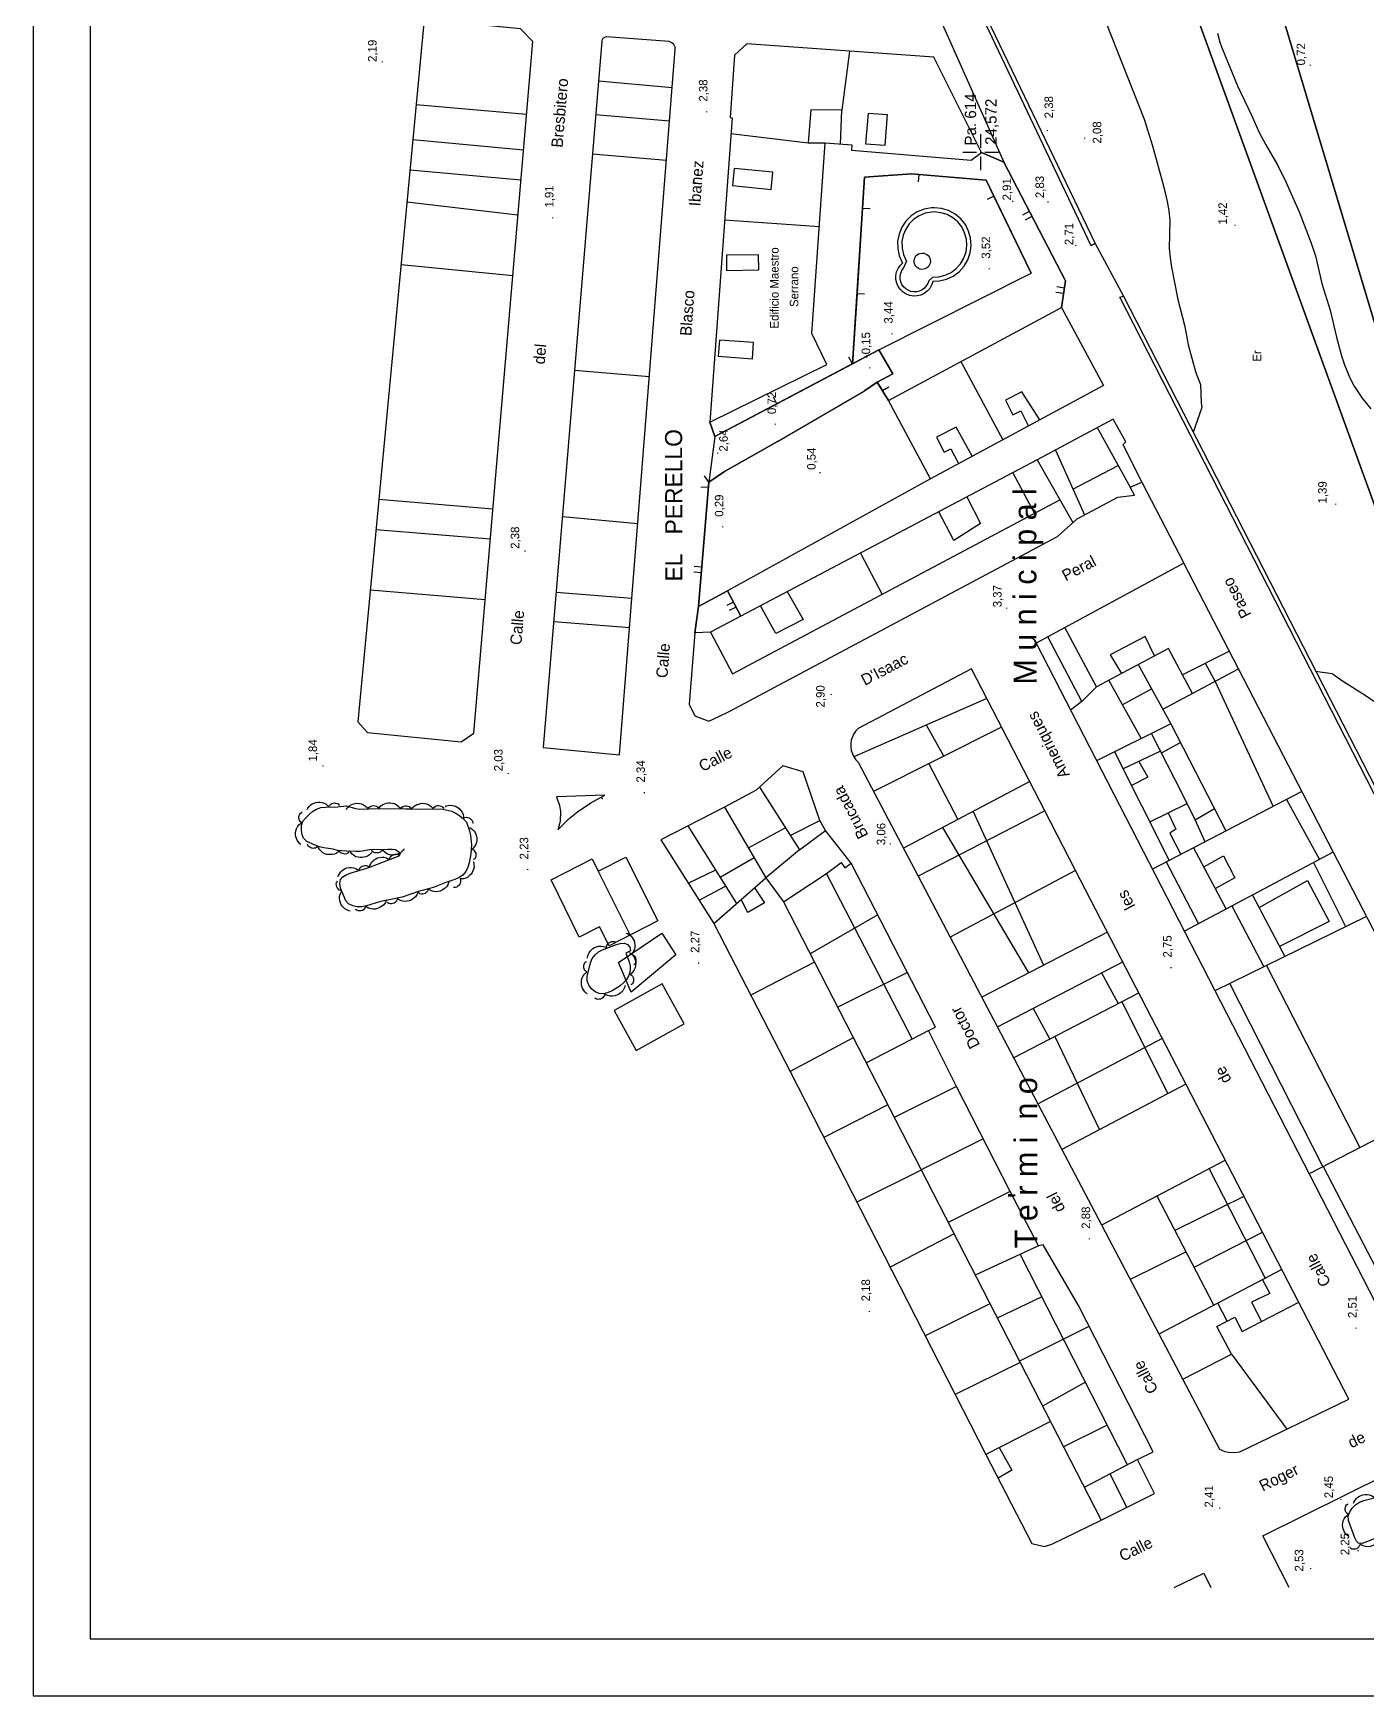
# Model space of a CAD drawing. Extents: x 735054 to 735644, y 4350981 to 4352008.
# Drawn here: x 735054.5 to 735288.8, y 4350981 to 4351273 of the extents above; entities that cross this region are included whole.
import ezdxf
from ezdxf.enums import TextEntityAlignment as Align

# ---------------------------------------------------------------- set-up
doc = ezdxf.new("R2010")
doc.units = 0
doc.linetypes.add('DASHED', pattern=[0])
doc.layers.get('0').update_dxf_attribs({"linetype": 'CONTINUOUS'})
for name, color, linetype in [('1', 7, 'CONTINUOUS'), ('11', 7, 'CONTINUOUS'), ('2', 7, 'CONTINUOUS'), ('26', 7, 'CONTINUOUS'), ('3', 7, 'CONTINUOUS'), ('36', 7, 'CONTINUOUS'), ('37', 7, 'CONTINUOUS'), ('44', 7, 'CONTINUOUS'), ('48', 7, 'CONTINUOUS'), ('50', 7, 'CONTINUOUS'), ('53', 7, 'CONTINUOUS'), ('57', 7, 'CONTINUOUS'), ('PATTERN_CLASS', 7, 'CONTINUOUS')]:
    doc.layers.add(name, color=color, linetype=linetype)

msp = doc.modelspace()

# ---------------------------------------------------------------- linework, layer by layer
at = {"layer": '1', "color": 0, "linetype": 'CONTINUOUS'}
for p, q in [((735210.06, 4351248.22), (735209.95, 4351246.92)), ((735200.21, 4351242.29), (735201.51, 4351242.21)), ((735223.24, 4351244.37), (735222.07, 4351243.81)), ((735229.79, 4351230.87), (735223.26, 4351244.37)), ((735229.49, 4351241.7), (735228.31, 4351241.08)), ((735229.95, 4351240.81), (735228.77, 4351240.2)), ((735241.03, 4351236.08), (735246.03, 4351226.84)), ((735203.05, 4351217.41), (735229.79, 4351230.87)), ((735235.64, 4351228.26), (735234.32, 4351228.46)), ((735199.24, 4351227.32), (735200.53, 4351227.23)), ((735235.49, 4351227.28), (735234.17, 4351227.48)), ((735246.03, 4351226.84), (735335.33, 4351052.64)), ((735198.4, 4351214.97), (735197.79, 4351216.11)), ((735185.26, 4351201.28), (735200.53, 4351210.19)), ((735200.53, 4351210.19), (735202.75, 4351211.72)), ((735203.67, 4351210.23), (735204.73, 4351208.52)), ((735203.68, 4351210.24), (735204.79, 4351210.92)), ((735185.14, 4351207.94), (735184.53, 4351209.09)), ((735174.24, 4351202.16), (735173.16, 4351194.14)), ((735173.08, 4351193.2), (735171.76, 4351193.31)), ((735173.21, 4351194.17), (735172.45, 4351195.27)), ((735212.12, 4351194.77), (735176.47, 4351175.09)), ((735249.28, 4351194.19), (735256.64, 4351179.96)), ((735171.87, 4351178.25), (735170.55, 4351178.36)), ((735171.95, 4351179.25), (735170.63, 4351179.35)), ((735256.64, 4351179.96), (735230.68, 4351165.88)), ((735171.39, 4351172.31), (735170.75, 4351167.71)), ((735177.51, 4351173.09), (735176.33, 4351172.48)), ((735177.97, 4351172.21), (735176.78, 4351171.6))]:
    msp.add_line(p, q, dxfattribs=at)
at = {"layer": '1', "color": 0, "linetype": 'DASHED'}
for p, q in [((735237.63, 4351125.95), (735232.2, 4351136.46)), ((735209.98, 4351124.93), (735215.6, 4351114.22))]:
    msp.add_line(p, q, dxfattribs=at)
at = {"layer": '1', "color": 0, "linetype": 'CONTINUOUS'}
for points in [[(735194.76, 4351317.92), (735207.79, 4351289.08), (735224.99, 4351250.35)], [(735202.51, 4351315.63), (735203.03, 4351315.89), (735211.28, 4351298.78), (735217.62, 4351284.85), (735241.03, 4351236.08), (735240.36, 4351235.7), (735210.68, 4351298.2), (735202.51, 4351315.63)], [(735123.18, 4351275.43), (735111.55, 4351152.06), (735113.25, 4351150.2), (735129.66, 4351148.53), (735131.88, 4351150.1), (735142.24, 4351271.59), (735140.12, 4351273.8), (735123.18, 4351275.43)], [(735155.23, 4351272.37), (735154.95, 4351272.32), (735154.59, 4351272.1), (735154.43, 4351271.86), (735154.38, 4351271.73), (735154.36, 4351271.6), (735144.11, 4351147.58), (735157.52, 4351146.28), (735167.3, 4351270.24), (735167.26, 4351270.57), (735167.04, 4351271.02), (735166.67, 4351271.36), (735166.21, 4351271.54), (735155.23, 4351272.37)], [(735179.89, 4351271.18), (735177.67, 4351269.16), (735176.93, 4351258.21), (735177.27, 4351258.18), (735173.39, 4351204.69), (735193.9, 4351214.81), (735191.28, 4351220.28), (735193.63, 4351253.74), (735198.33, 4351253.4), (735198.27, 4351252.48), (735219.29, 4351250.75), (735221.09, 4351252.04), (735212.73, 4351268.82), (735179.89, 4351271.18)], [(735221.09, 4351252.04), (735224.99, 4351250.35), (735235.83, 4351229.52), (735235.12, 4351224.87)], [(735210.06, 4351248.23), (735208.82, 4351248.34), (735200.55, 4351247.75), (735200.2, 4351242.3)], [(735223.25, 4351244.38), (735221.89, 4351247.2), (735210.07, 4351248.23)], [(735200.2, 4351242.29), (735199.22, 4351227.32), (735198.42, 4351214.96)], [(735204.73, 4351208.52), (735235.12, 4351224.87), (735242.51, 4351211.12), (735212.12, 4351194.77), (735204.73, 4351208.52)], [(735335.33, 4351052.64), (735334.67, 4351052.27), (735245.38, 4351226.65), (735246.03, 4351226.84), (735246.03, 4351226.84)], [(735198.41, 4351214.95), (735203.05, 4351217.41), (735205.5, 4351213.18), (735202.75, 4351211.72), (735203.67, 4351210.24)], [(735173.39, 4351204.69), (735174.24, 4351202.16), (735185.14, 4351207.93), (735198.4, 4351214.95)], [(735173.49, 4351167.83), (735170.75, 4351167.71), (735169.76, 4351155.19), (735170.7, 4351153.12), (735173.19, 4351152.19), (735175.06, 4351153.08), (735176.76, 4351153.88), (735234.42, 4351184.64), (735237.88, 4351187.73), (735245.03, 4351191.52), (735247.95, 4351191.86), (735247.22, 4351193.31), (735249.28, 4351194.19), (735245.99, 4351200.8), (735246.44, 4351201.26), (735244.22, 4351205.25), (735230.88, 4351198.08), (735173.49, 4351167.83)], [(735185.26, 4351201.28), (735175.94, 4351196.06), (735173.16, 4351194.14), (735171.39, 4351172.31), (735176.47, 4351175.09), (735178.79, 4351170.62)], [(735230.68, 4351165.88), (735295.47, 4351040.02), (735297.55, 4351039.15), (735323.08, 4351051.45), (735256.64, 4351179.96)], [(735232.2, 4351136.46), (735219.33, 4351161.38), (735199.45, 4351150.91)], [(735199.45, 4351150.91), (735199.02, 4351150.47), (735198.68, 4351149.97), (735198.41, 4351149.42), (735198.22, 4351148.84), (735198.13, 4351148.24), (735198.13, 4351147.63), (735198.22, 4351147.03), (735198.4, 4351146.45), (735198.67, 4351145.9), (735199.02, 4351145.41), (735199.44, 4351144.97), (735209.98, 4351124.93)], [(735164.74, 4351131.35), (735174.05, 4351116.67), (735187.47, 4351090.65), (735221.85, 4351023.4), (735229.93, 4351007.74), (735232.16, 4351007.2), (735233.43, 4351007.63), (735242.11, 4351011.82), (735251.51, 4351016.52), (735248.52, 4351022.49), (735251.22, 4351023.84), (735238.11, 4351049.55), (735231.9, 4351060.21), (735231.12, 4351060.03), (735226.11, 4351069.57), (735216.67, 4351088.03), (735211.77, 4351097.83), (735212.98, 4351098.43), (735198.21, 4351127.23), (735193.66, 4351132.99), (735192.66, 4351134.74), (735189.78, 4351143.31), (735186.19, 4351144.33), (735181.52, 4351140.08), (735175.96, 4351137.09), (735164.74, 4351131.35)], [(735145.49, 4351124.34), (735152.67, 4351127.98), (735153.76, 4351125.82), (735158.62, 4351128.27), (735164.25, 4351117.09), (735155.65, 4351112.75), (735153.97, 4351116.07), (735150.41, 4351114.27), (735145.49, 4351124.34)], [(735215.6, 4351114.22), (735262.92, 4351024.31), (735263.84, 4351023.93), (735264.49, 4351023.78), (735265.48, 4351023.71), (735266.48, 4351023.83), (735285.62, 4351033.11), (735237.63, 4351125.95)], [(735164.91, 4351114.92), (735167.41, 4351111.13), (735159.56, 4351104.57), (735157.32, 4351109.78), (735164.91, 4351114.92)], [(735275.15, 4351000), (735270.51, 4351009.1), (735292.34, 4351019.91), (735296.08, 4351017.22), (735301.21, 4351006.99), (735302.91, 4351003.05), (735301.49, 4351001.73)], [(735254.95, 4351000), (735260.15, 4351002.55), (735261.4, 4351000)]]:
    msp.add_lwpolyline(points, dxfattribs=at)
at = {"layer": '1', "color": 0, "linetype": 'DASHED'}
msp.add_lwpolyline([(735165, 4351106.03), (735156.57, 4351101.34), (735160.45, 4351094.35), (735168.88, 4351099.04), (735165, 4351106.03)], dxfattribs=at)
at = {"layer": '11', "color": 0, "linetype": 'CONTINUOUS'}
msp.add_lwpolyline([(735146.41, 4351138.9), (735146.97, 4351137.37), (735147.14, 4351136.3), (735147.08, 4351134.68), (735146.98, 4351134.15), (735146.66, 4351133.12), (735148.67, 4351135.07), (735150.12, 4351136.26), (735152.44, 4351137.84), (735154.92, 4351139.18), (735146.41, 4351138.9)], dxfattribs=at)
at = {"layer": '2', "color": 0, "linetype": 'CONTINUOUS'}
msp.add_lwpolyline([(735210.68, 4351234.41), (735210.96, 4351234.38), (735211.48, 4351234.16), (735211.7, 4351233.97), (735211.88, 4351233.75), (735212.01, 4351233.49), (735212.09, 4351233.22), (735212.11, 4351232.93), (735212.07, 4351232.65), (735211.98, 4351232.38), (735211.83, 4351232.13), (735211.64, 4351231.92), (735211.41, 4351231.75), (735211.15, 4351231.62), (735210.59, 4351231.54), (735210.31, 4351231.59), (735210.04, 4351231.69), (735209.8, 4351231.84), (735209.59, 4351232.04), (735209.42, 4351232.27), (735209.31, 4351232.54), (735209.25, 4351232.82), (735209.25, 4351233.1), (735209.3, 4351233.38), (735209.41, 4351233.65), (735209.57, 4351233.89), (735209.77, 4351234.09), (735210.01, 4351234.25), (735210.28, 4351234.35), (735210.68, 4351234.41)], dxfattribs=at)
at = {"layer": '26', "color": 0, "linetype": 'CONTINUOUS'}
for points in [[(735212.55, 4351229.45), (735213.71, 4351229.5), (735214.96, 4351229.81), (735216.13, 4351230.36), (735217.17, 4351231.13), (735218.03, 4351232.09), (735218.68, 4351233.21), (735219.1, 4351234.43), (735219.27, 4351235.71), (735219.18, 4351237), (735218.83, 4351238.25), (735218.25, 4351239.4), (735217.45, 4351240.41), (735216.46, 4351241.24), (735215.32, 4351241.86), (735214.09, 4351242.24), (735212.81, 4351242.37), (735212.28, 4351242.35), (735211.01, 4351242.12), (735209.81, 4351241.64), (735208.73, 4351240.93), (735207.82, 4351240.02), (735207.1, 4351238.95), (735206.61, 4351237.75), (735206.36, 4351236.48), (735206.38, 4351235.19), (735206.65, 4351233.93), (735207.21, 4351232.65)], [(735212.52, 4351230.2), (735213.6, 4351230.25), (735214.71, 4351230.52), (735215.74, 4351231.01), (735216.66, 4351231.69), (735217.42, 4351232.53), (735217.99, 4351233.52), (735218.37, 4351234.6), (735218.52, 4351235.73), (735218.44, 4351236.87), (735218.13, 4351237.98), (735217.61, 4351238.99), (735216.91, 4351239.88), (735216.04, 4351240.62), (735215.03, 4351241.17), (735213.94, 4351241.5), (735212.79, 4351241.62), (735212.36, 4351241.6), (735211.22, 4351241.4), (735210.16, 4351240.97), (735209.21, 4351240.35), (735208.4, 4351239.54), (735207.77, 4351238.6), (735207.33, 4351237.53), (735207.11, 4351236.41), (735207.13, 4351235.28), (735207.37, 4351234.16), (735207.9, 4351232.95)], [(735212.56, 4351229.52), (735212.54, 4351229.38), (735212.33, 4351228.76), (735212, 4351228.19), (735211.56, 4351227.7), (735211.03, 4351227.31), (735210.44, 4351227.03), (735209.8, 4351226.87), (735209.14, 4351226.85), (735208.49, 4351226.95), (735207.87, 4351227.18), (735207.31, 4351227.53), (735206.84, 4351227.99), (735206.46, 4351228.52), (735206.2, 4351229.13), (735206.06, 4351229.77), (735206.05, 4351230.43), (735206.18, 4351231.08), (735206.43, 4351231.69), (735206.79, 4351232.23), (735207.24, 4351232.68)], [(735212.52, 4351230.2), (735211.81, 4351229.55), (735211.64, 4351229.07), (735211.39, 4351228.63), (735211.05, 4351228.26), (735210.64, 4351227.96), (735210.19, 4351227.74), (735209.7, 4351227.62), (735209.19, 4351227.6), (735208.68, 4351227.68), (735208.2, 4351227.86), (735207.78, 4351228.12), (735207.41, 4351228.48), (735207.12, 4351228.89), (735206.92, 4351229.36), (735206.81, 4351229.86), (735206.8, 4351230.36), (735206.9, 4351230.86), (735207.1, 4351231.34), (735207.37, 4351231.75), (735207.9, 4351232.95)]]:
    msp.add_lwpolyline(points, dxfattribs=at)
at = {"layer": '3', "color": 0, "linetype": 'CONTINUOUS'}
for p, q in [((735197.87, 4351269.88), (735196.56, 4351259.48)), ((735153.78, 4351264.67), (735166.76, 4351263.47)), ((735121.77, 4351260.48), (735141.15, 4351258.82)), ((735153.29, 4351258.75), (735166.3, 4351257.62)), ((735121.19, 4351254.36), (735140.61, 4351252.51)), ((735177.06, 4351255.41), (735190.63, 4351253.77)), ((735152.72, 4351251.81), (735165.76, 4351250.73)), ((735120.69, 4351249.01), (735140.16, 4351247.29)), ((735120.16, 4351243.42), (735139.64, 4351241.14)), ((735175.96, 4351240.25), (735192.6, 4351239.08)), ((735119.12, 4351232.39), (735138.73, 4351230.44)), ((735149.58, 4351213.84), (735162.76, 4351212.74)), ((735217.44, 4351215.35), (735224.82, 4351201.6)), ((735241.42, 4351203.74), (735247.22, 4351193.31)), ((735234.09, 4351199.8), (735239.17, 4351188.41)), ((735226.61, 4351195.83), (735230.39, 4351188.68)), ((735230.88, 4351198.08), (735237.12, 4351187.05)), ((735237.14, 4351192.94), (735245.09, 4351197.12)), ((735115.23, 4351191.19), (735135.23, 4351189.46)), ((735147.46, 4351188.14), (735160.72, 4351186.9)), ((735114.73, 4351185.87), (735134.78, 4351184.21)), ((735199.82, 4351181.71), (735203.61, 4351174.45)), ((735113.73, 4351175.25), (735133.88, 4351173.57)), ((735146.36, 4351174.84), (735159.68, 4351173.76)), ((735145.93, 4351169.71), (735159.28, 4351168.61)), ((735252.96, 4351154.27), (735266.24, 4351161.37)), ((735243.45, 4351159.35), (735249.16, 4351149.12)), ((735245.83, 4351155.07), (735250.96, 4351157.88)), ((735258.13, 4351157.03), (735256.38, 4351160.33)), ((735222.01, 4351156.18), (735198.67, 4351145.9)), ((735238.69, 4351155.65), (735236.73, 4351154.11)), ((735254.37, 4351151.72), (735241.31, 4351145.21)), ((735224.61, 4351151.15), (735202.14, 4351139.82)), ((735214.46, 4351146.03), (735211.4, 4351151.5)), ((735244.48, 4351146.79), (735254.05, 4351127.71)), ((735252.55, 4351146.9), (735245.96, 4351143.82)), ((735252.69, 4351146.63), (735256.06, 4351148.41)), ((735211.84, 4351144.71), (735216.95, 4351134.93)), ((735229.56, 4351141.57), (735207.37, 4351129.89)), ((735175.96, 4351137.09), (735183.22, 4351124.68)), ((735250.65, 4351134.48), (735257.22, 4351137.71)), ((735277.37, 4351139.84), (735251.11, 4351126.18)), ((735274.68, 4351138.44), (735280.44, 4351127.9)), ((735187.48, 4351132.11), (735192.66, 4351134.74)), ((735232.2, 4351136.46), (735209.98, 4351124.93)), ((735219.6, 4351136.32), (735231.96, 4351109.3)), ((735258.64, 4351134.87), (735262.02, 4351136.83)), ((735169.49, 4351133.78), (735178.07, 4351120.18)), ((735180.14, 4351129.94), (735186.61, 4351133.47)), ((735229.43, 4351107.99), (735214.28, 4351133.52)), ((735189.11, 4351129.57), (735183.22, 4351124.68)), ((735282.88, 4351129.2), (735256.73, 4351115.27)), ((735258.36, 4351129.95), (735264.1, 4351119.19)), ((735153.76, 4351125.82), (735159.37, 4351114.62)), ((735174.36, 4351126.04), (735169.59, 4351123.7)), ((735175.15, 4351124.8), (735181.13, 4351128.25)), ((735208.93, 4351096.36), (735193.87, 4351125.42)), ((735237.63, 4351125.95), (735215.6, 4351114.22)), ((735253.55, 4351127.45), (735259.19, 4351116.58)), ((735279.39, 4351127.34), (735285.06, 4351116.1)), ((735171.47, 4351120.73), (735176.14, 4351123.23)), ((735186.3, 4351120.45), (735242.11, 4351011.82)), ((735265.09, 4351119.72), (735270.66, 4351109.04)), ((735268.71, 4351121.65), (735274.38, 4351110.86)), ((735202.87, 4351118.14), (735190.99, 4351111.31)), ((735288.72, 4351117.9), (735262.09, 4351104.84)), ((735243.22, 4351115.13), (735221.14, 4351103.71)), ((735191.73, 4351109.86), (735180.54, 4351104.08)), ((735195.79, 4351101.97), (735208.04, 4351108.06)), ((735223.88, 4351098.48), (735245.9, 4351109.93)), ((735242.16, 4351107.98), (735245.07, 4351102.57)), ((735271.16, 4351109.28), (735287.56, 4351077.3)), ((735281.06, 4351073.95), (735264.69, 4351106.11)), ((735226.73, 4351093.06), (735248.73, 4351104.47)), ((735245.72, 4351102.91), (735253.83, 4351086.77)), ((735230.15, 4351101.74), (735233.07, 4351096.35)), ((735198.55, 4351096.59), (735187.47, 4351090.65)), ((735200.82, 4351092.17), (735211.77, 4351097.83)), ((735230.99, 4351084.96), (735252.86, 4351096.48)), ((735233.95, 4351096.8), (735241.8, 4351080.41)), ((735216.67, 4351088.03), (735205.75, 4351082.57)), ((735257.01, 4351088.45), (735235.22, 4351076.93)), ((735204.62, 4351084.77), (735193.39, 4351079.05)), ((735305.04, 4351086.32), (735278.64, 4351072.7)), ((735221.37, 4351078.82), (735210.47, 4351073.38)), ((735210.51, 4351073.32), (735199.21, 4351067.67)), ((735263.93, 4351075.05), (735242.19, 4351063.67)), ((735261.08, 4351073.56), (735270.92, 4351054.32)), ((735281.09, 4351073.96), (735295.21, 4351046.77)), ((735226.11, 4351069.57), (735215.22, 4351064.15)), ((735261.89, 4351049.59), (735251.96, 4351068.78)), ((735267.2, 4351068.72), (735255.08, 4351062.73)), ((735216.27, 4351062.11), (735205.03, 4351056.28)), ((735258.43, 4351056.27), (735270.45, 4351062.45)), ((735231.12, 4351060.03), (735219.98, 4351054.89)), ((735246.72, 4351021.54), (735227.9, 4351058.54)), ((735257.02, 4351058.99), (735247.22, 4351054.12)), ((735273.86, 4351055.86), (735252.26, 4351044.54)), ((735222.56, 4351049.86), (735211.22, 4351044.19)), ((735231.69, 4351051.07), (735223.85, 4351047.35)), ((735264.26, 4351046.8), (735262.61, 4351049.96)), ((735239.97, 4351045.88), (735227.75, 4351039.76)), ((735264.99, 4351040.99), (735274.75, 4351027.84)), ((735227.87, 4351039.52), (735216.46, 4351033.93)), ((735239.33, 4351036.06), (735231.8, 4351031.87)), ((735233.19, 4351029.16), (735221.85, 4351023.4)), ((735243.16, 4351028.51), (735235.49, 4351024.7)), ((735248.52, 4351022.49), (735239.15, 4351017.57)), ((735246.64, 4351014.08), (735243.72, 4351019.97))]:
    msp.add_line(p, q, dxfattribs=at)
for points in [[(735196.32, 4351253.54), (735196.56, 4351259.48), (735191.1, 4351259.58), (735190.63, 4351253.77), (735193.63, 4351253.74)], [(735201.24, 4351258.99), (735204.54, 4351258.72), (735204.09, 4351253.27), (735200.79, 4351253.53), (735201.24, 4351258.99)], [(735177.63, 4351249.26), (735177.34, 4351246.25), (735184.14, 4351245.59), (735184.43, 4351248.6), (735177.63, 4351249.26)], [(735176.27, 4351234.03), (735176.31, 4351231.37), (735181.96, 4351231.45), (735181.91, 4351234.11), (735176.27, 4351234.03)], [(735175.04, 4351219.13), (735174.84, 4351216.28), (735180.83, 4351215.85), (735181.03, 4351218.7), (735175.04, 4351219.13)], [(735231.36, 4351205.12), (735228.15, 4351210.01), (735225.31, 4351208.55), (735226.58, 4351206), (735227.98, 4351206.69), (735229.32, 4351204.02)], [(735219.46, 4351198.71), (735216.64, 4351203.85), (735213.2, 4351202.08), (735214.55, 4351199.43), (735215.73, 4351200.03), (735217.06, 4351197.43)], [(735173.49, 4351167.83), (735177.33, 4351160.48), (735234.85, 4351191.05)], [(735218.51, 4351191.56), (735220.89, 4351186.9), (735216.23, 4351183.94), (735213.58, 4351188.96)], [(735186.96, 4351174.93), (735189.77, 4351170.04), (735184.96, 4351167.61), (735182.29, 4351172.47)], [(735241.32, 4351158.21), (735238.69, 4351155.65), (735232.73, 4351166.99)], [(735264.63, 4351164.49), (735256.38, 4351160.33), (735253.95, 4351164.95), (735241.32, 4351158.21), (735235.73, 4351168.62)], [(735251.5, 4351163.64), (735249.84, 4351167.03), (735243.7, 4351163.83), (735245.71, 4351160.55)], [(735248.63, 4351162.11), (735254.37, 4351151.72), (735264.04, 4351132.91)], [(735260.41, 4351162.36), (735262.13, 4351159.17), (735272.31, 4351137.21)], [(735260.37, 4351130.99), (735258.64, 4351134.87), (735256.52, 4351139.11), (735250.97, 4351150.02)], [(735248.74, 4351145.12), (735250.31, 4351142.37), (735247.44, 4351140.88)], [(735182.08, 4351140.59), (735189.11, 4351129.57), (735193.66, 4351132.99)], [(735253.9, 4351136.07), (735255.23, 4351133.2), (735254.2, 4351132.54), (735256.08, 4351128.76)], [(735260.15, 4351126.57), (735263.59, 4351128.52), (735265.61, 4351124.66), (735262.18, 4351122.77)], [(735174.05, 4351116.67), (735183.22, 4351124.68), (735186.3, 4351120.45), (735193.87, 4351125.42), (735196.43, 4351127.33), (735197.08, 4351126.44), (735198.21, 4351127.23)], [(735181.22, 4351122.93), (735182.99, 4351120.28), (735180.04, 4351118.58), (735178.86, 4351120.87)], [(735269.86, 4351119.45), (735278.38, 4351124.18), (735282.18, 4351116.97), (735273.44, 4351112.63)], [(735270.46, 4351054.08), (735271.77, 4351051.68), (735268.54, 4351050.12), (735270.3, 4351046.75)], [(735256.46, 4351036.58), (735264.99, 4351040.99), (735262.46, 4351045.87), (735265.59, 4351047.49), (735266.88, 4351044.99), (735276.82, 4351050.12)], [(735224.21, 4351024.6), (735226.4, 4351020.61), (735224.01, 4351019.2)]]:
    msp.add_lwpolyline(points, dxfattribs=at)
at = {"layer": '37', "color": 0, "linetype": 'CONTINUOUS'}
msp.add_point((735154.45, 4351138.58), dxfattribs=at)
at = {"layer": '44', "color": 0, "linetype": 'CONTINUOUS'}
for points in [[(735242.03, 4351277.17), (735249.68, 4351257.92), (735251.14, 4351253.24), (735253.1, 4351245.98), (735253.7, 4351243.48), (735253.99, 4351241.81), (735254.15, 4351240.16), (735254.08, 4351235.2), (735254.21, 4351233.57), (735254.47, 4351231.94), (735255.57, 4351226.26), (735256.8, 4351221.48), (735257.4, 4351218.29), (735258.71, 4351213.59), (735258.95, 4351212.81), (735259.54, 4351211.31), (735259.7, 4351208.09), (735259.81, 4351207.29), (735258.27, 4351202.97)], [(735262.54, 4351273.03), (735262.96, 4351271.43), (735263.24, 4351270.65), (735266.04, 4351263.78), (735268.51, 4351258.62), (735269.89, 4351255.59), (735271.06, 4351253.4), (735273.16, 4351249.8), (735274.57, 4351246.91), (735276.87, 4351241.67), (735278.97, 4351236.32), (735279.74, 4351233.92), (735280.87, 4351229.08), (735282.34, 4351224.38), (735283.46, 4351219.61), (735284.33, 4351216.37), (735284.85, 4351214.78), (735285.78, 4351212.47), (735286.54, 4351211.01), (735287.95, 4351208.93), (735289.49, 4351207.03)], [(735279.79, 4351160.99), (735282.69, 4351160.54), (735284.48, 4351159.25), (735288.64, 4351156.64), (735289.99, 4351155.67)]]:
    msp.add_lwpolyline(points, dxfattribs=at)
at = {"layer": '53', "color": 0, "linetype": 'CONTINUOUS'}
for points in [[(735102.63, 4351136.69), (735102.72, 4351136.91), (735102.96, 4351137.19), (735103.25, 4351137.49), (735103.53, 4351137.65), (735103.82, 4351137.78), (735104.12, 4351137.9), (735104.47, 4351137.96), (735104.84, 4351137.96), (735105.23, 4351137.92), (735105.59, 4351137.8), (735105.97, 4351137.58), (735106.25, 4351137.34), (735106.41, 4351137.15), (735106.56, 4351137.38), (735106.76, 4351137.6), (735106.95, 4351137.7), (735107.14, 4351137.78), (735107.4, 4351137.82), (735107.62, 4351137.8), (735107.87, 4351137.75), (735108.07, 4351137.67), (735108.2, 4351137.51), (735108.3, 4351137.39)], [(735109.48, 4351136.68), (735109.59, 4351136.89), (735109.86, 4351137.14), (735110.18, 4351137.41), (735110.46, 4351137.55), (735110.77, 4351137.65), (735111.08, 4351137.74), (735111.43, 4351137.77), (735111.8, 4351137.74), (735112.18, 4351137.66), (735112.54, 4351137.5), (735112.89, 4351137.25), (735113.15, 4351136.99), (735113.29, 4351136.78), (735113.46, 4351136.99), (735113.68, 4351137.19), (735113.87, 4351137.28), (735114.07, 4351137.34), (735114.33, 4351137.35), (735114.55, 4351137.31), (735114.8, 4351137.24), (735114.99, 4351137.14), (735115.1, 4351136.97), (735115.2, 4351136.84)], [(735115.2, 4351136.84), (735115.32, 4351137.04), (735115.59, 4351137.29), (735115.92, 4351137.54), (735116.22, 4351137.67), (735116.53, 4351137.76), (735116.84, 4351137.83), (735117.19, 4351137.85), (735117.56, 4351137.8), (735117.94, 4351137.71), (735118.28, 4351137.54), (735118.63, 4351137.27), (735118.88, 4351137), (735119.01, 4351136.79), (735119.19, 4351137), (735119.41, 4351137.19), (735119.61, 4351137.26), (735119.81, 4351137.32), (735120.07, 4351137.32), (735120.29, 4351137.28), (735120.53, 4351137.19), (735120.72, 4351137.08), (735120.83, 4351136.91), (735120.92, 4351136.78)], [(735120.92, 4351136.65), (735121.03, 4351136.86), (735121.29, 4351137.12), (735121.61, 4351137.39), (735121.89, 4351137.53), (735122.2, 4351137.63), (735122.51, 4351137.72), (735122.86, 4351137.76), (735123.23, 4351137.73), (735123.61, 4351137.66), (735123.97, 4351137.5), (735124.33, 4351137.25), (735124.59, 4351136.99), (735124.72, 4351136.79), (735124.9, 4351137), (735125.11, 4351137.2), (735125.31, 4351137.29), (735125.5, 4351137.36), (735125.76, 4351137.37), (735125.98, 4351137.33), (735126.23, 4351137.26), (735126.42, 4351137.16), (735126.54, 4351136.99), (735126.63, 4351136.87)], [(735126.85, 4351137.2), (735127.06, 4351137.31), (735127.42, 4351137.38), (735127.84, 4351137.42), (735128.15, 4351137.38), (735128.46, 4351137.29), (735128.77, 4351137.2), (735129.07, 4351137.03), (735129.37, 4351136.8), (735129.64, 4351136.52), (735129.85, 4351136.19), (735130.01, 4351135.79), (735130.08, 4351135.42), (735130.08, 4351135.18), (735130.34, 4351135.26), (735130.63, 4351135.31), (735130.84, 4351135.27), (735131.04, 4351135.21), (735131.26, 4351135.08), (735131.43, 4351134.93), (735131.59, 4351134.73), (735131.69, 4351134.54), (735131.7, 4351134.33), (735131.7, 4351134.18)], [(735101.53, 4351130.53), (735101.33, 4351130.65), (735101.09, 4351130.93), (735100.84, 4351131.27), (735100.72, 4351131.57), (735100.65, 4351131.88), (735100.58, 4351132.19), (735100.57, 4351132.54), (735100.62, 4351132.91), (735100.73, 4351133.29), (735100.91, 4351133.63), (735101.18, 4351133.97), (735101.46, 4351134.21), (735101.68, 4351134.33), (735101.48, 4351134.52), (735101.29, 4351134.75), (735101.22, 4351134.95), (735101.17, 4351135.15), (735101.18, 4351135.41), (735101.23, 4351135.63), (735101.32, 4351135.87), (735101.43, 4351136.05), (735101.61, 4351136.16), (735101.74, 4351136.24)], [(735131.17, 4351133.51), (735131.38, 4351133.41), (735131.66, 4351133.17), (735131.96, 4351132.88), (735132.12, 4351132.6), (735132.24, 4351132.31), (735132.36, 4351132.01), (735132.42, 4351131.66), (735132.42, 4351131.29), (735132.38, 4351130.9), (735132.25, 4351130.53), (735132.03, 4351130.16), (735131.79, 4351129.88), (735131.6, 4351129.72), (735131.83, 4351129.57), (735132.04, 4351129.37), (735132.15, 4351129.18), (735132.23, 4351128.99), (735132.26, 4351128.73), (735132.25, 4351128.51), (735132.19, 4351128.26), (735132.11, 4351128.06), (735131.95, 4351127.93), (735131.83, 4351127.83)], [(735108.26, 4351129.38), (735108.1, 4351129.21), (735107.78, 4351129.02), (735107.4, 4351128.84), (735107.09, 4351128.77), (735106.77, 4351128.75), (735106.45, 4351128.74), (735106.1, 4351128.79), (735105.75, 4351128.91), (735105.4, 4351129.08), (735105.09, 4351129.32), (735104.8, 4351129.64), (735104.62, 4351129.96), (735104.53, 4351130.19), (735104.31, 4351130.03), (735104.06, 4351129.89), (735103.85, 4351129.85), (735103.64, 4351129.83), (735103.38, 4351129.89), (735103.18, 4351129.97), (735102.96, 4351130.1), (735102.8, 4351130.25), (735102.72, 4351130.44), (735102.66, 4351130.59)], [(735113.96, 4351129.12), (735113.83, 4351128.93), (735113.55, 4351128.7), (735113.21, 4351128.45), (735112.91, 4351128.34), (735112.59, 4351128.27), (735112.28, 4351128.21), (735111.93, 4351128.21), (735111.56, 4351128.27), (735111.19, 4351128.38), (735110.85, 4351128.57), (735110.51, 4351128.85), (735110.28, 4351129.13), (735110.16, 4351129.35), (735109.97, 4351129.15), (735109.74, 4351128.97), (735109.53, 4351128.9), (735109.33, 4351128.85), (735109.07, 4351128.87), (735108.85, 4351128.92), (735108.62, 4351129.01), (735108.44, 4351129.13), (735108.34, 4351129.31), (735108.25, 4351129.44)], [(735113.53, 4351126.46), (735113.56, 4351126.69), (735113.72, 4351127.02), (735113.93, 4351127.39), (735114.15, 4351127.61), (735114.41, 4351127.81), (735114.66, 4351128), (735114.98, 4351128.15), (735115.34, 4351128.25), (735115.73, 4351128.31), (735116.11, 4351128.28), (735116.54, 4351128.17), (735116.87, 4351128.01), (735117.07, 4351127.87), (735117.16, 4351128.13), (735117.29, 4351128.39), (735117.45, 4351128.54), (735117.61, 4351128.67), (735117.85, 4351128.76), (735118.07, 4351128.81), (735118.32, 4351128.82), (735118.54, 4351128.79), (735118.7, 4351128.68), (735118.84, 4351128.59)], [(735119.65, 4351129.75), (735119.54, 4351129.54), (735119.28, 4351129.28), (735118.96, 4351129.01), (735118.67, 4351128.87), (735118.37, 4351128.77), (735118.06, 4351128.68), (735117.71, 4351128.64), (735117.34, 4351128.67), (735116.96, 4351128.75), (735116.6, 4351128.9), (735116.24, 4351129.15), (735115.98, 4351129.41), (735115.85, 4351129.62), (735115.67, 4351129.4), (735115.46, 4351129.2), (735115.26, 4351129.11), (735115.07, 4351129.05), (735114.81, 4351129.04), (735114.58, 4351129.07), (735114.34, 4351129.14), (735114.15, 4351129.24), (735114.03, 4351129.41), (735113.94, 4351129.53)], [(735108.04, 4351124.83), (735108.1, 4351125.05), (735108.28, 4351125.37), (735108.52, 4351125.72), (735108.76, 4351125.93), (735109.02, 4351126.11), (735109.3, 4351126.28), (735109.62, 4351126.4), (735109.99, 4351126.47), (735110.38, 4351126.5), (735110.76, 4351126.44), (735111.17, 4351126.3), (735111.49, 4351126.12), (735111.68, 4351125.96), (735111.79, 4351126.21), (735111.94, 4351126.46), (735112.11, 4351126.6), (735112.28, 4351126.71), (735112.53, 4351126.79), (735112.75, 4351126.82), (735113.01, 4351126.81), (735113.22, 4351126.77), (735113.38, 4351126.64), (735113.5, 4351126.54)], [(735131.81, 4351127.51), (735131.9, 4351127.3), (735131.93, 4351126.93), (735131.94, 4351126.51), (735131.86, 4351126.2), (735131.75, 4351125.9), (735131.62, 4351125.6), (735131.42, 4351125.31), (735131.17, 4351125.05), (735130.86, 4351124.8), (735130.52, 4351124.63), (735130.1, 4351124.51), (735129.73, 4351124.47), (735129.48, 4351124.5), (735129.54, 4351124.23), (735129.56, 4351123.94), (735129.5, 4351123.73), (735129.42, 4351123.54), (735129.27, 4351123.33), (735129.1, 4351123.18), (735128.89, 4351123.04), (735128.69, 4351122.95), (735128.49, 4351122.97), (735128.33, 4351122.98)], [(735110.16, 4351118.83), (735109.93, 4351118.87), (735109.59, 4351119.02), (735109.23, 4351119.23), (735108.99, 4351119.44), (735108.79, 4351119.7), (735108.6, 4351119.95), (735108.45, 4351120.27), (735108.34, 4351120.63), (735108.28, 4351121.01), (735108.31, 4351121.4), (735108.41, 4351121.82), (735108.57, 4351122.16), (735108.71, 4351122.36), (735108.45, 4351122.44), (735108.19, 4351122.57), (735108.04, 4351122.73), (735107.91, 4351122.89), (735107.81, 4351123.13), (735107.76, 4351123.35), (735107.74, 4351123.6), (735107.77, 4351123.82), (735107.89, 4351123.99), (735107.97, 4351124.12)], [(735127.53, 4351123.98), (735127.48, 4351123.76), (735127.31, 4351123.43), (735127.09, 4351123.07), (735126.86, 4351122.86), (735126.6, 4351122.67), (735126.33, 4351122.49), (735126.01, 4351122.35), (735125.65, 4351122.27), (735125.26, 4351122.22), (735124.87, 4351122.27), (735124.46, 4351122.39), (735124.13, 4351122.56), (735123.94, 4351122.72), (735123.84, 4351122.46), (735123.69, 4351122.21), (735123.53, 4351122.07), (735123.36, 4351121.94), (735123.12, 4351121.86), (735122.9, 4351121.82), (735122.65, 4351121.81), (735122.43, 4351121.85), (735122.27, 4351121.98), (735122.14, 4351122.07)], [(735116.56, 4351120.83), (735116.5, 4351120.6), (735116.32, 4351120.28), (735116.08, 4351119.94), (735115.85, 4351119.73), (735115.58, 4351119.55), (735115.3, 4351119.38), (735114.98, 4351119.26), (735114.61, 4351119.19), (735114.22, 4351119.16), (735113.84, 4351119.22), (735113.42, 4351119.36), (735113.11, 4351119.54), (735112.92, 4351119.71), (735112.81, 4351119.45), (735112.66, 4351119.2), (735112.49, 4351119.07), (735112.32, 4351118.95), (735112.07, 4351118.87), (735111.85, 4351118.85), (735111.59, 4351118.85), (735111.38, 4351118.9), (735111.22, 4351119.03), (735111.1, 4351119.13)], [(735122.08, 4351122.26), (735122.04, 4351122.03), (735121.87, 4351121.7), (735121.64, 4351121.35), (735121.41, 4351121.13), (735121.15, 4351120.94), (735120.88, 4351120.76), (735120.56, 4351120.63), (735120.2, 4351120.54), (735119.81, 4351120.5), (735119.42, 4351120.54), (735119.01, 4351120.67), (735118.68, 4351120.84), (735118.49, 4351121), (735118.39, 4351120.74), (735118.24, 4351120.49), (735118.08, 4351120.34), (735117.91, 4351120.22), (735117.67, 4351120.13), (735117.45, 4351120.1), (735117.19, 4351120.09), (735116.98, 4351120.14), (735116.82, 4351120.26), (735116.69, 4351120.35)], [(735158.69, 4351114.96), (735158.91, 4351114.89), (735159.22, 4351114.69), (735159.55, 4351114.43), (735159.74, 4351114.18), (735159.9, 4351113.9), (735160.05, 4351113.61), (735160.15, 4351113.28), (735160.2, 4351112.91), (735160.2, 4351112.52), (735160.12, 4351112.14), (735159.95, 4351111.74), (735159.75, 4351111.43), (735159.57, 4351111.25), (735159.82, 4351111.13), (735160.06, 4351110.96), (735160.18, 4351110.78), (735160.29, 4351110.6), (735160.35, 4351110.35), (735160.36, 4351110.13), (735160.34, 4351109.88), (735160.28, 4351109.67), (735160.14, 4351109.52), (735160.03, 4351109.4)], [(735151.85, 4351110.55), (735151.86, 4351110.78), (735151.98, 4351111.13), (735152.14, 4351111.52), (735152.33, 4351111.78), (735152.55, 4351112.01), (735152.79, 4351112.23), (735153.08, 4351112.41), (735153.43, 4351112.56), (735153.8, 4351112.67), (735154.19, 4351112.69), (735154.62, 4351112.63), (735154.97, 4351112.52), (735155.19, 4351112.4), (735155.24, 4351112.67), (735155.34, 4351112.94), (735155.48, 4351113.11), (735155.62, 4351113.26), (735155.85, 4351113.38), (735156.06, 4351113.46), (735156.31, 4351113.5), (735156.53, 4351113.5), (735156.71, 4351113.4), (735156.85, 4351113.33)], [(735159.25, 4351111.56), (735159.45, 4351111.45), (735159.71, 4351111.19), (735159.99, 4351110.87), (735160.13, 4351110.58), (735160.23, 4351110.28), (735160.32, 4351109.97), (735160.35, 4351109.62), (735160.33, 4351109.25), (735160.25, 4351108.87), (735160.09, 4351108.51), (735159.85, 4351108.15), (735159.59, 4351107.89), (735159.38, 4351107.75), (735159.6, 4351107.58), (735159.8, 4351107.37), (735159.88, 4351107.17), (735159.95, 4351106.98), (735159.96, 4351106.72), (735159.93, 4351106.49), (735159.86, 4351106.25), (735159.75, 4351106.06), (735159.59, 4351105.94), (735159.46, 4351105.85)], [(735151.87, 4351104.27), (735151.66, 4351104.39), (735151.41, 4351104.65), (735151.14, 4351104.97), (735151, 4351105.26), (735150.9, 4351105.57), (735150.82, 4351105.88), (735150.79, 4351106.22), (735150.82, 4351106.6), (735150.9, 4351106.98), (735151.06, 4351107.33), (735151.31, 4351107.69), (735151.58, 4351107.95), (735151.78, 4351108.08), (735151.57, 4351108.26), (735151.37, 4351108.47), (735151.29, 4351108.67), (735151.22, 4351108.87), (735151.22, 4351109.13), (735151.25, 4351109.35), (735151.32, 4351109.59), (735151.43, 4351109.78), (735151.6, 4351109.9), (735151.72, 4351109.99)], [(735158.44, 4351105.73), (735158.41, 4351105.5), (735158.25, 4351105.17), (735158.05, 4351104.8), (735157.83, 4351104.57), (735157.58, 4351104.37), (735157.32, 4351104.18), (735157, 4351104.03), (735156.65, 4351103.92), (735156.26, 4351103.86), (735155.87, 4351103.88), (735155.45, 4351103.99), (735155.12, 4351104.14), (735154.92, 4351104.29), (735154.83, 4351104.02), (735154.7, 4351103.76), (735154.54, 4351103.61), (735154.38, 4351103.48), (735154.14, 4351103.38), (735153.92, 4351103.34), (735153.67, 4351103.32), (735153.45, 4351103.35), (735153.29, 4351103.46), (735153.15, 4351103.55)], [(735285.58, 4351009.01), (735285.37, 4351009.12), (735285.12, 4351009.39), (735284.86, 4351009.72), (735284.72, 4351010), (735284.63, 4351010.31), (735284.54, 4351010.62), (735284.52, 4351010.97), (735284.56, 4351011.34), (735284.64, 4351011.72), (735284.81, 4351012.08), (735285.06, 4351012.43), (735285.33, 4351012.68), (735285.54, 4351012.82), (735285.32, 4351012.99), (735285.13, 4351013.21), (735285.05, 4351013.41), (735284.99, 4351013.61), (735284.98, 4351013.87), (735285.02, 4351014.09), (735285.1, 4351014.33), (735285.21, 4351014.52), (735285.37, 4351014.63), (735285.5, 4351014.73)], [(735286.45, 4351014.8), (735286.51, 4351015.02), (735286.71, 4351015.33), (735286.96, 4351015.67), (735287.21, 4351015.87), (735287.48, 4351016.04), (735287.76, 4351016.19), (735288.1, 4351016.3), (735288.46, 4351016.36), (735288.85, 4351016.37), (735289.24, 4351016.29), (735289.64, 4351016.13), (735289.95, 4351015.94), (735290.13, 4351015.77), (735290.25, 4351016.01), (735290.42, 4351016.25), (735290.59, 4351016.38), (735290.77, 4351016.49), (735291.02, 4351016.56), (735291.24, 4351016.58), (735291.49, 4351016.56), (735291.71, 4351016.5), (735291.86, 4351016.37), (735291.98, 4351016.26)], [(735291.19, 4351008.97), (735291.15, 4351008.74), (735290.98, 4351008.41), (735290.76, 4351008.05), (735290.54, 4351007.83), (735290.28, 4351007.64), (735290.02, 4351007.45), (735289.7, 4351007.31), (735289.34, 4351007.22), (735288.95, 4351007.17), (735288.56, 4351007.21), (735288.14, 4351007.33), (735287.81, 4351007.5), (735287.62, 4351007.65), (735287.52, 4351007.39), (735287.38, 4351007.13), (735287.22, 4351006.99), (735287.06, 4351006.86), (735286.81, 4351006.77), (735286.59, 4351006.73), (735286.34, 4351006.72), (735286.12, 4351006.76), (735285.96, 4351006.88), (735285.83, 4351006.97)]]:
    msp.add_lwpolyline(points, dxfattribs=at)
at = {"layer": '57', "color": 0, "linetype": 'CONTINUOUS'}
for p, q in [((735221, 4351252.88), (735221, 4351255.28)), ((735220.2, 4351252.08), (735217.8, 4351252.08)), ((735221, 4351248.98), (735221, 4351251.38)), ((735224.1, 4351252.08), (735221.7, 4351252.08))]:
    msp.add_line(p, q, dxfattribs=at)
msp.add_point((735221, 4351252.08), dxfattribs=at)
at = {"layer": 'PATTERN_CLASS', "color": 0, "linetype": 'CONTINUOUS'}
for p, q in [((735202.75, 4351211.72), (735200.53, 4351210.19)), ((735170.75, 4351167.71), (735171.39, 4351172.31))]:
    msp.add_line(p, q, dxfattribs=at)
for points in [[(735235.12, 4351224.87), (735235.83, 4351229.52), (735224.99, 4351250.35), (735221.09, 4351252.04)], [(735198.42, 4351214.96), (735200.55, 4351247.75), (735208.82, 4351248.34), (735221.89, 4351247.2), (735229.79, 4351230.87)], [(735204.73, 4351208.52), (735202.75, 4351211.72), (735205.5, 4351213.18), (735203.05, 4351217.41), (735174.24, 4351202.16), (735173.39, 4351204.69)], [(735178.79, 4351170.62), (735176.47, 4351175.09), (735171.39, 4351172.31), (735173.16, 4351194.14), (735175.94, 4351196.06), (735185.26, 4351201.28)], [(735109.55, 4351137.3), (735111.09, 4351136.84), (735111.89, 4351136.75), (735115.12, 4351136.84), (735119.98, 4351136.79), (735120.78, 4351136.78), (735122.4, 4351136.71), (735124.82, 4351136.8), (735126.45, 4351136.75), (735128.02, 4351136.35), (735128.76, 4351136.01), (735129.45, 4351135.58), (735130.08, 4351135.05), (735130.59, 4351134.42), (735131.14, 4351132.9), (735131.33, 4351132.11), (735131.52, 4351130.49), (735131.4, 4351128.87), (735131.09, 4351127.29), (735130.84, 4351126.52), (735130.49, 4351125.79), (735129.99, 4351125.14), (735129.3, 4351124.7), (735128.55, 4351124.4), (735127.01, 4351123.87), (735125.49, 4351123.26), (735124.73, 4351122.99), (735123.95, 4351122.74), (735122.35, 4351122.35), (735119.32, 4351121.28), (735116.13, 4351120.63), (735115.34, 4351120.45), (735113.03, 4351119.73), (735112.24, 4351119.57), (735111.43, 4351119.57), (735110.63, 4351119.73), (735109.91, 4351120.09), (735109.41, 4351120.64), (735108.49, 4351122.87), (735108.35, 4351123.67), (735108.5, 4351124.37), (735108.89, 4351124.84), (735109.59, 4351125.26), (735110.35, 4351125.55), (735111.91, 4351126.04), (735113.47, 4351126.48), (735114.99, 4351127.05), (735115.75, 4351127.35), (735117.27, 4351127.96), (735118.77, 4351128.55), (735119.03, 4351128.95), (735118.15, 4351129.61), (735117.57, 4351129.67), (735116.77, 4351129.64), (735115.97, 4351129.6), (735114.36, 4351129.67), (735113.56, 4351129.61), (735111.96, 4351129.31), (735111.16, 4351129.28), (735109.55, 4351129.37), (735108.74, 4351129.38), (735107.93, 4351129.44), (735107.17, 4351129.7), (735105.57, 4351129.96), (735104.78, 4351130.13), (735104.02, 4351130.38), (735102.57, 4351131.07), (735101.98, 4351131.64), (735101.75, 4351132.24), (735101.62, 4351133.05), (735101.65, 4351133.85), (735101.89, 4351134.62), (735102.36, 4351135.23), (735102.95, 4351135.79), (735103.57, 4351136.3), (735104.26, 4351136.72), (735105.03, 4351136.99), (735105.84, 4351137.09), (735106.64, 4351137.16), (735107.44, 4351137.08), (735109.55, 4351137.3)], [(735158.62, 4351111.45), (735159.17, 4351109.92), (735159.34, 4351109.13), (735159.37, 4351108.32), (735159.15, 4351107.53), (735158.72, 4351106.83), (735158.19, 4351106.21), (735157.59, 4351105.68), (735156.23, 4351104.82), (735155.48, 4351104.51), (735154.71, 4351104.27), (735153.93, 4351104.32), (735153.2, 4351104.64), (735152.6, 4351105.18), (735152.08, 4351105.81), (735151.81, 4351106.56), (735151.79, 4351107.36), (735152.41, 4351109.73), (735152.7, 4351110.48), (735153.19, 4351111.12), (735153.81, 4351111.64), (735154.51, 4351112.03), (735156.81, 4351112.89), (735157.59, 4351113.11), (735158.4, 4351113.17), (735158.91, 4351112.94), (735159.29, 4351112.47), (735159.44, 4351111.85), (735158.62, 4351111.45)], [(735293.36, 4351013.17), (735293.7, 4351012.44), (735293.86, 4351011.64), (735293.88, 4351010.84), (735293.62, 4351010.45), (735290.96, 4351008.97), (735289.48, 4351008.33), (735287.95, 4351007.76), (735287.3, 4351007.82), (735286.94, 4351008.14), (735286.66, 4351008.75), (735285.54, 4351011.79), (735285.53, 4351012.58), (735285.79, 4351013.29), (735286.23, 4351013.97), (735286.81, 4351014.56), (735287.5, 4351015), (735288.26, 4351015.28), (735290.6, 4351015.9), (735291.4, 4351015.95), (735292.19, 4351015.76), (735292.66, 4351015.37), (735293.63, 4351014.05), (735293.36, 4351013.17)]]:
    msp.add_lwpolyline(points, dxfattribs=at)

# ---------------------------------------------------------------- texts
at = {"layer": '36', "color": 0, "linetype": 'CONTINUOUS'}
msp.add_text('Er', height=1.5, rotation=90, dxfattribs=at).set_placement((735270.24, 4351215.33))
at = {"layer": '48', "color": 0, "linetype": 'CONTINUOUS'}
for s, p in [(' 2,19', (735114.81, 4351267.42)), (' 0,72', (735277.95, 4351266.82)), ('.', (735115.95, 4351267.7)), ('.', (735278.99, 4351267.12)), (' 2,38', (735172.94, 4351260.44)), (' 2,38', (735233.66, 4351257.51)), ('.', (735172.94, 4351258.94)), (' 2,08', (735242.13, 4351253.08)), ('.', (735232.75, 4351255.65)), ('.', (735239.31, 4351254.32)), (' 1,91', (735145.89, 4351241.83)), (' 2,91', (735226.29, 4351243.09)), (' 2,83', (735232.07, 4351243.5)), ('.', (735226.66, 4351243.21)), ('.', (735232.89, 4351243.1)), (' 1,42', (735264.2, 4351238.84)), ('.', (735145.89, 4351240.33)), (' 2,71', (735237.2, 4351235.23)), ('.', (735265.75, 4351239.02)), (' 3,52', (735222.61, 4351232.85)), ('.', (735237.75, 4351235.46)), ('.', (735222.61, 4351231.35)), (' 3,44', (735205.48, 4351221.46)), ('-0,15', (735201.53, 4351215.95)), ('.', (735205.48, 4351219.96)), ('.', (735201.53, 4351213.95)), (' 0,72', (735185, 4351205.57)), ('.', (735185, 4351204.07)), (' 2,64', (735176.51, 4351198.97)), ('.', (735174.86, 4351198.99)), (' 0,54', (735191.95, 4351195.78)), ('.', (735192.84, 4351195.55)), (' 1,39', (735281.73, 4351189.86)), (' 0,29', (735175.74, 4351187.53)), ('.', (735283.41, 4351190.03)), (' 2,38', (735139.88, 4351181.9)), ('.', (735175.74, 4351186.03)), ('.', (735141.03, 4351181.8)), (' 3,37', (735224.62, 4351171.63)), ('.', (735225.62, 4351171.75)), (' 2,90', (735193.53, 4351154.03)), ('.', (735194.8, 4351156.58)), (' 1,84', (735104.36, 4351144.53)), (' 2,03', (735136.96, 4351142.83)), ('.', (735105.51, 4351144.04)), ('.', (735138.1, 4351142.73)), (' 2,34', (735161.96, 4351140.84)), ('.', (735161.96, 4351139.34)), (' 3,06', (735204.2, 4351129.85)), (' 2,23', (735141.46, 4351127.34)), ('.', (735205.2, 4351130.35)), ('.', (735141.46, 4351125.84)), (' 2,27', (735171.5, 4351110.92)), (' 2,75', (735254.49, 4351110.11)), ('.', (735171.5, 4351109.42)), ('.', (735254.49, 4351108.61)), (' 2,88', (735240.17, 4351062.46)), ('.', (735240.17, 4351060.96)), (' 2,18', (735201.5, 4351049.71)), (' 2,51', (735286.99, 4351046.79)), ('.', (735201.5, 4351048.21)), ('.', (735286.99, 4351045.29)), (' 2,41', (735261.78, 4351013.5)), (' 2,45', (735282.83, 4351015.15)), ('.', (735284.38, 4351015.19)), ('.', (735263.07, 4351013.67)), (' 2,25', (735285.68, 4351005.13)), (' 2,53', (735277.63, 4351002.27)), ('.', (735287.36, 4351006.2)), ('.', (735279.05, 4351003.09))]:
    msp.add_text(s, height=1.5, rotation=90, dxfattribs=at).set_placement(p)
at = {"layer": '50', "color": 0, "linetype": 'CONTINUOUS'}
for s, rotation, p in [('Bresbitero', 85.2754, (735147.99, 4351258.94)), ('Ibanez', 85.8512, (735171.98, 4351246.57)), ('-', 85.8512, (735171.26, 4351246.92)), ('Blasco', 85.8512, (735170.4, 4351223.8)), ('del', 85.2754, (735144.49, 4351216.59)), ('Peral', 27.774, (735238.66, 4351178.17)), ('Paseo', 117.1144, (735266.82, 4351174.28)), ('Calle', 85.2754, (735140.51, 4351168.54)), ('Calle', 85.4788, (735166.14, 4351162.74)), ("D'Isaac", 27.774, (735204.5, 4351160.42)), ('Ameriques', 117.2384, (735233.7, 4351148.43)), ('Calle', 27.0937, (735174.79, 4351144.62)), ('Brucada', 117.2384, (735198.98, 4351136.59)), ('les', 117.2384, (735247.38, 4351121.21)), ('Doctor', 117.2384, (735219.08, 4351098.8)), ('de', 117.2384, (735264.39, 4351090.48)), ('del', 117.2384, (735235.05, 4351068.08)), ('Calle', 117.2384, (735281.13, 4351056.2)), ('Calle', 117.2384, (735250.79, 4351037.4)), ('de', 26.3442, (735287.42, 4351025.09)), ('Roger', 26.3442, (735273.77, 4351018.44)), ('Calle', 26.1226, (735248.63, 4351005.87))]:
    msp.add_text(s, height=2, rotation=rotation, dxfattribs=at).set_placement(p, align=Align.CENTER)
for s, p in [('Edificio Maestro', (735184.67, 4351228.28)), ('Serrano', (735188.16, 4351228.5))]:
    msp.add_text(s, height=1.5, rotation=90, dxfattribs=at).set_placement(p, align=Align.MIDDLE)
for s, height, p in [('EL   PERELLO', 3, (735168.54, 4351176.73)), ('M u n i c i p a l', 4, (735230.76, 4351158.62)), ('T e r m i  n o', 4, (735230.92, 4351059.62)), ("'", 4, (735229.75, 4351068.38))]:
    msp.add_text(s, height=height, rotation=90.0997, dxfattribs=at).set_placement(p)
at = {"layer": '57', "color": 0, "linetype": 'CONTINUOUS'}
for s, p in [('Pa. 614', (735220.14, 4351253.28)), ('24,572', (735223.74, 4351253.39))]:
    msp.add_text(s, height=1.99, rotation=90, dxfattribs=at).set_placement(p)

# ---------------------------------------------------------------- meshes
at = {"color": 0, "linetype": 'CONTINUOUS'}
mesh = msp.add_polyface(dxfattribs=at)
corners = [(735362.5, 4350981), (735054.5, 4352007.5), (735644, 4350981), (735644, 4352007.5), (735054.5, 4350981)]
mesh.append_faces([[corners[k] for k in face] for face in [(0, 1, 4), (1, 0, 2, 3)]], dxfattribs={"vtx0": -1, "color": 0})
mesh = msp.add_polyface(dxfattribs=at)
corners = [(735634, 4350991), (735362.5, 4351811), (735362.5, 4350991), (735064.5, 4351811), (735634, 4351811), (735064.5, 4350991)]
mesh.append_faces([[corners[k] for k in face] for face in [(1, 0, 4), (2, 3, 5)]], dxfattribs={"vtx0": -1, "color": 0})
mesh.append_faces([[corners[k] for k in face] for face in [(0, 1, 3, 2)]], dxfattribs={"vtx0": -1, "vtx2": -1, "color": 0})

doc.saveas('drawing.dxf')
